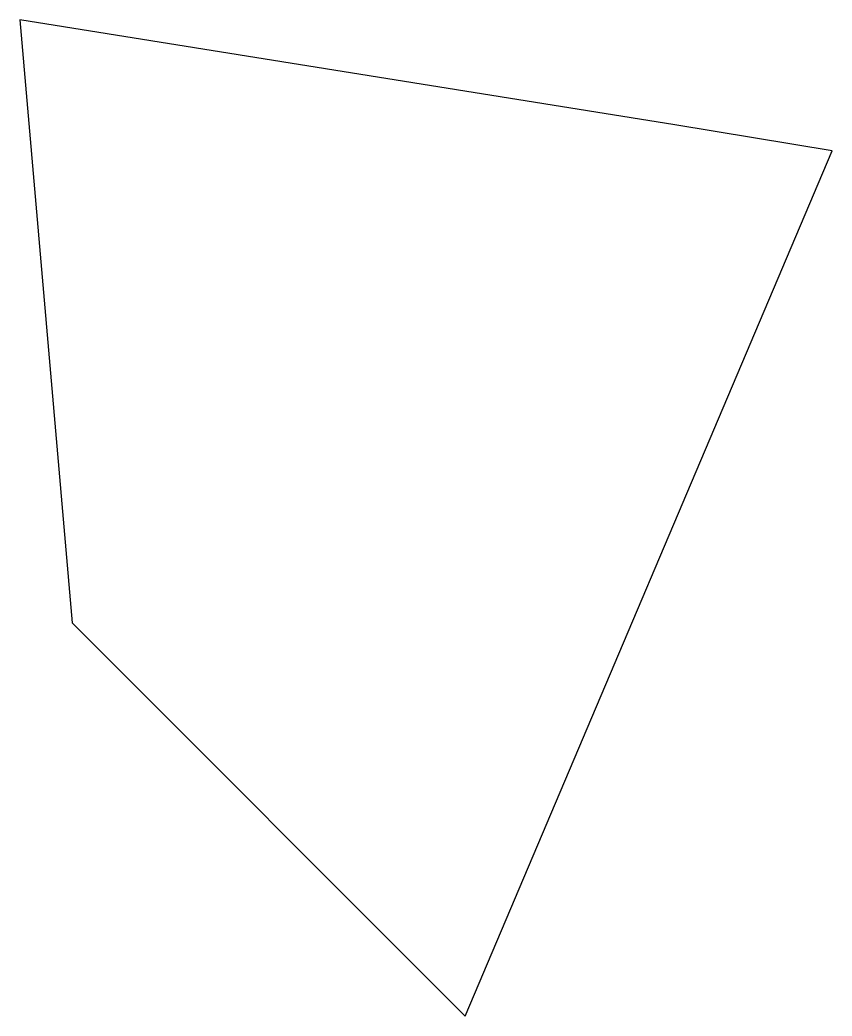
# Model space of a CAD drawing. Extents: x 0 to 31, y 0 to 38.
import ezdxf

# ---------------------------------------------------------------- set-up
doc = ezdxf.new("R2010")
doc.units = 0
doc.layers.get('0').update_dxf_attribs({"linetype": 'CONTINUOUS'})

msp = doc.modelspace()

# ---------------------------------------------------------------- linework, layer by layer
msp.add_lwpolyline([(2, 15), (17, 0), (31, 33), (25, 34), (0, 38)], close=True)

doc.saveas('drawing.dxf')
